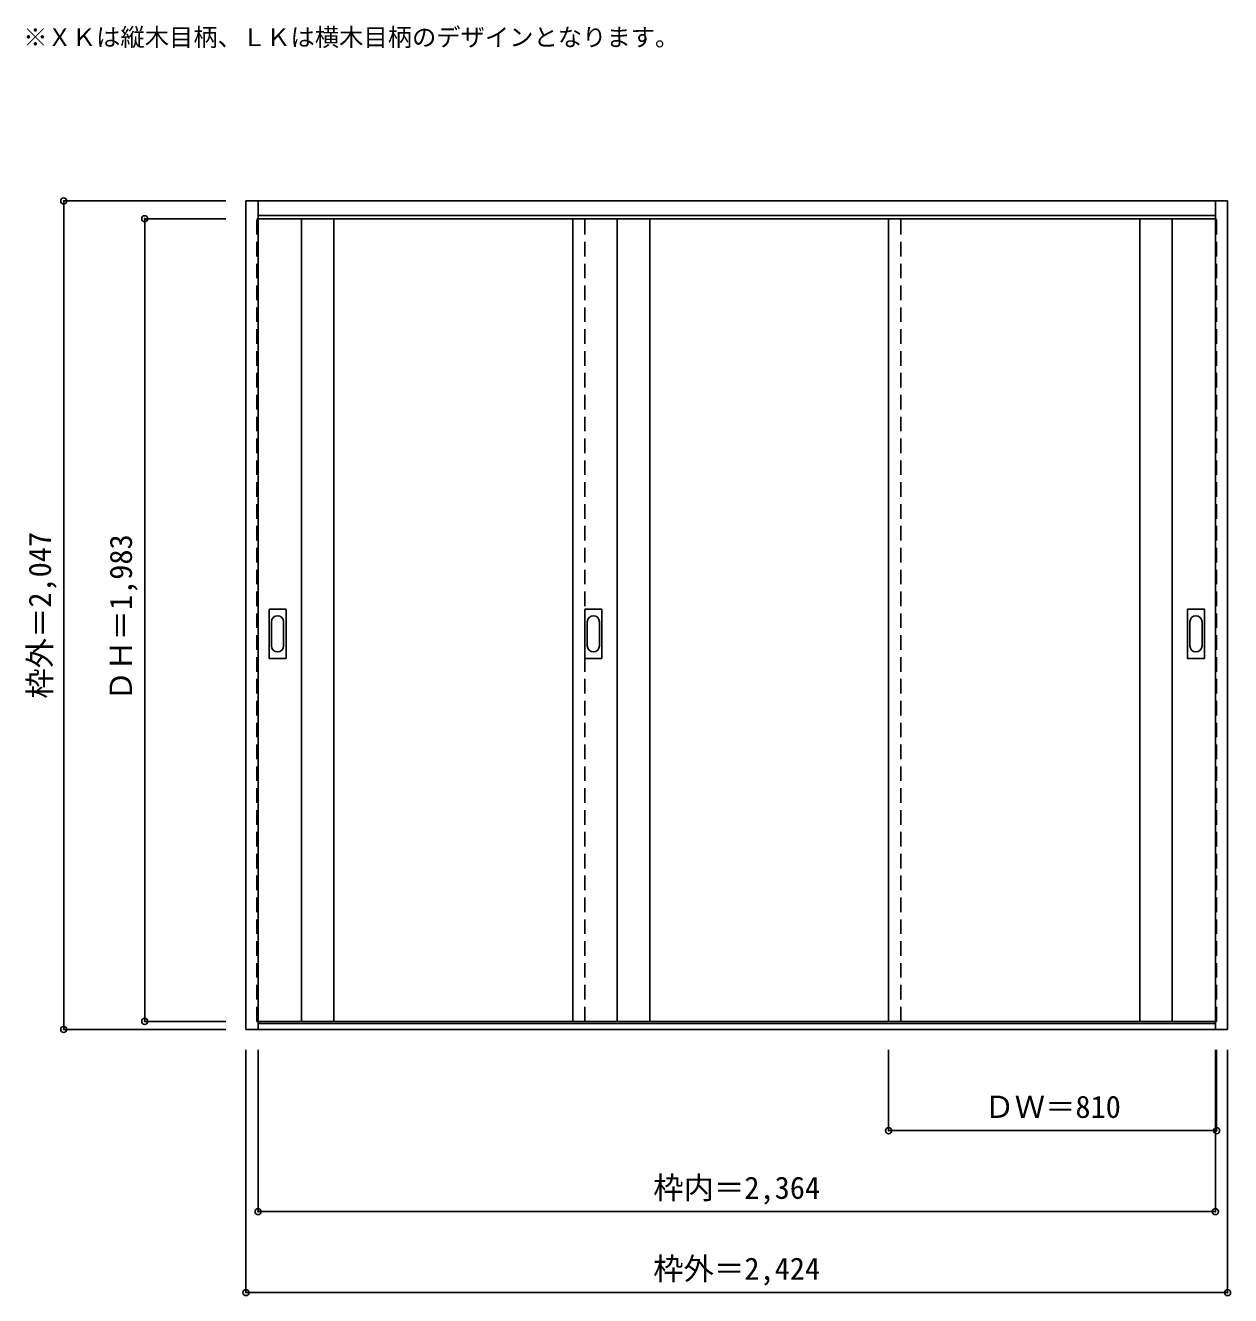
# Model space of a CAD drawing. Units: millimetres, scale not verified. Extents: x -1550 to 1426, y -1403 to 1735.
import ezdxf
from ezdxf.enums import TextEntityAlignment as Align

# ---------------------------------------------------------------- set-up
doc = ezdxf.new("R2010")
doc.units = ezdxf.units.MM
doc.header["$LTSCALE"] = 30
doc.header["$PDMODE"] = 32
doc.header["$PDSIZE"] = 15
doc.linetypes.add('DASHED1', pattern=[1.8, 1.2, -0.6])
for name, color, linetype in [('0-0', 3, 'Continuous'), ('0-1_寸法', 7, 'Continuous'), ('0-2_文字', 7, 'Continuous')]:
    doc.layers.add(name, color=color, linetype=linetype)
doc.styles.add('ＭＳ ゴシック', font='')
doc.styles.get('ＭＳ ゴシック').set_extended_font_data('MS Gothic')

msp = doc.modelspace()

# ---------------------------------------------------------------- linework, layer by layer
at = {"layer": '0-0'}
for p, q in [((-1005.51, 1301.39), (1418.49, 1301.39)), ((-1005.51, -745.61), (-1005.51, 1301.39)), ((-975.51, -745.61), (-975.51, 1301.39)), ((1388.49, -745.61), (1388.49, 1301.39)), ((1418.49, -745.61), (1418.49, 1301.39)), ((-975.51, 1265.39), (1388.49, 1265.39)), ((-975.51, 1257.39), (1388.49, 1257.39)), ((-868.51, -725.61), (-868.51, 1257.39)), ((-788.51, -725.61), (-788.51, 1257.39)), ((-198.51, 1257.39), (-198.51, -725.61)), ((-88.51, -725.61), (-88.51, 1257.39)), ((-8.51, -725.61), (-8.51, 1257.39)), ((581.49, -725.61), (581.49, 1257.39)), ((1201.49, -725.61), (1201.49, 1257.39)), ((1281.49, -725.61), (1281.49, 1257.39)), ((-948.51, 172.39), (-948.51, 291.39)), ((-908.01, 292.89), (-947.01, 292.89)), ((-906.51, 172.39), (-906.51, 291.39)), ((-168.51, 172.39), (-168.51, 291.39)), ((-128.01, 292.89), (-167.01, 292.89)), ((-126.51, 172.39), (-126.51, 291.39)), ((1319.49, 172.39), (1319.49, 291.39)), ((1359.99, 292.89), (1320.99, 292.89)), ((1361.49, 172.39), (1361.49, 291.39)), ((-947.01, 170.89), (-908.01, 170.89)), ((-167.01, 170.89), (-128.01, 170.89)), ((1320.99, 170.89), (1359.99, 170.89)), ((1418.49, -745.61), (-1005.51, -745.61)), ((-975.51, -725.61), (1388.49, -725.61)), ((1388.49, -730.61), (-975.51, -730.61))]:
    msp.add_line(p, q, dxfattribs=at)
at = {"layer": '0-0', "color": 4, "linetype": 'DASHED1'}
for p, q in [((-978.51, 1257.39), (-975.51, 1257.39)), ((-168.51, -725.61), (-168.51, 1257.39)), ((611.49, -725.61), (611.49, 1257.39))]:
    msp.add_line(p, q, dxfattribs=at)
at = {"layer": '0-0', "color": 7}
for p, q in [((-942.51, 261.49), (-942.51, 202.29)), ((-912.51, 202.29), (-912.51, 261.49)), ((-162.51, 261.49), (-162.51, 202.29)), ((-132.51, 202.29), (-132.51, 261.49)), ((1325.49, 261.49), (1325.49, 202.29)), ((1355.49, 202.29), (1355.49, 261.49))]:
    msp.add_line(p, q, dxfattribs=at)
at = {"layer": '0-0', "color": 4, "linetype": 'DASHED1'}
for points in [[(-975.51, -725.61), (-978.51, -725.61), (-978.51, 1257.39)], [(1388.49, -725.61), (1391.49, -725.61), (1391.49, 1257.39), (1388.49, 1257.39)]]:
    msp.add_lwpolyline(points, dxfattribs=at)
at = {"layer": '0-0'}
for centre, start, end in [((-947.01, 291.39), 90, 180), ((-908.01, 291.39), 0, 90), ((-167.01, 291.39), 90, 180), ((-128.01, 291.39), 0, 90), ((1320.99, 291.39), 90, 180), ((1359.99, 291.39), 0, 90), ((-947.01, 172.39), 180, 270), ((-908.01, 172.39), 270, 0), ((-167.01, 172.39), 180, 270), ((-128.01, 172.39), 270, 0), ((1320.99, 172.39), 180, 270), ((1359.99, 172.39), 270, 0)]:
    msp.add_arc(centre, 1.5, start, end, dxfattribs=at)
at = {"layer": '0-0', "color": 7}
for centre, start, end in [((-927.51, 261.49), 0, 180), ((-147.51, 261.49), 0, 180), ((1340.49, 261.49), 0, 180), ((-927.51, 202.29), 180, 0), ((-147.51, 202.29), 180, 0), ((1340.49, 202.29), 180, 0)]:
    msp.add_arc(centre, 15, start, end, dxfattribs=at)
at = {"layer": '0-1_寸法', "color": 4}
for p, q in [((-1455.51, 1301.39), (-1055.51, 1301.39)), ((-1255.51, 1257.39), (-1255.51, -725.61)), ((-1255.51, 1257.39), (-1055.51, 1257.39)), ((-1255.51, -725.61), (-1055.51, -725.61)), ((-1005.51, -1395.61), (-1005.51, -795.61)), ((-975.51, -1195.61), (-975.51, -795.61)), ((581.49, -995.61), (581.49, -795.61)), ((1391.49, -995.61), (1391.49, -795.61)), ((1391.49, -995.61), (581.49, -995.61))]:
    msp.add_line(p, q, dxfattribs=at)
for points in [[(-1455.51, 1301.39), (-1455.51, -745.61), (-1055.51, -745.61)], [(-1005.51, -1395.61), (1418.49, -1395.61), (1418.49, -795.61)], [(-975.51, -1195.61), (1388.49, -1195.61), (1388.49, -795.61)]]:
    msp.add_lwpolyline(points, dxfattribs=at)
at = {"layer": '0-1_寸法'}
for p in [(-1455.51, 1301.39), (-1255.51, 1257.39), (-1255.51, -725.61), (-1455.51, -745.61), (581.49, -995.61), (1391.49, -995.61), (-975.51, -1195.61), (1388.49, -1195.61), (-1005.51, -1395.61), (1418.49, -1395.61)]:
    msp.add_point(p, dxfattribs=at)

# ---------------------------------------------------------------- texts
at = {"layer": '0-1_寸法', "style": 'ＭＳ ゴシック'}
for s, p in [('枠外＝2,047', (-1470.51, 71.64)), ('ＤＨ＝1,983', (-1270.51, 65.64))]:
    msp.add_text(s, height=54.99, rotation=90, dxfattribs=at).set_placement(p, align=Align.BOTTOM_LEFT)
for s, p in [('ＤＷ＝810', (817.74, -980.61)), ('枠内＝2,364', (0.24, -1180.61)), ('枠外＝2,424', (0.24, -1380.61))]:
    msp.add_text(s, height=54.99, dxfattribs=at).set_placement(p, align=Align.BOTTOM_LEFT)
at = {"layer": '0-2_文字', "style": 'ＭＳ ゴシック'}
msp.add_text('※ＸＫは縦木目柄、ＬＫは横木目柄のデザインとなります。', height=43.99, dxfattribs=at).set_placement((-1555.51, 1670.77), align=Align.BOTTOM_LEFT)

doc.saveas('drawing.dxf')
